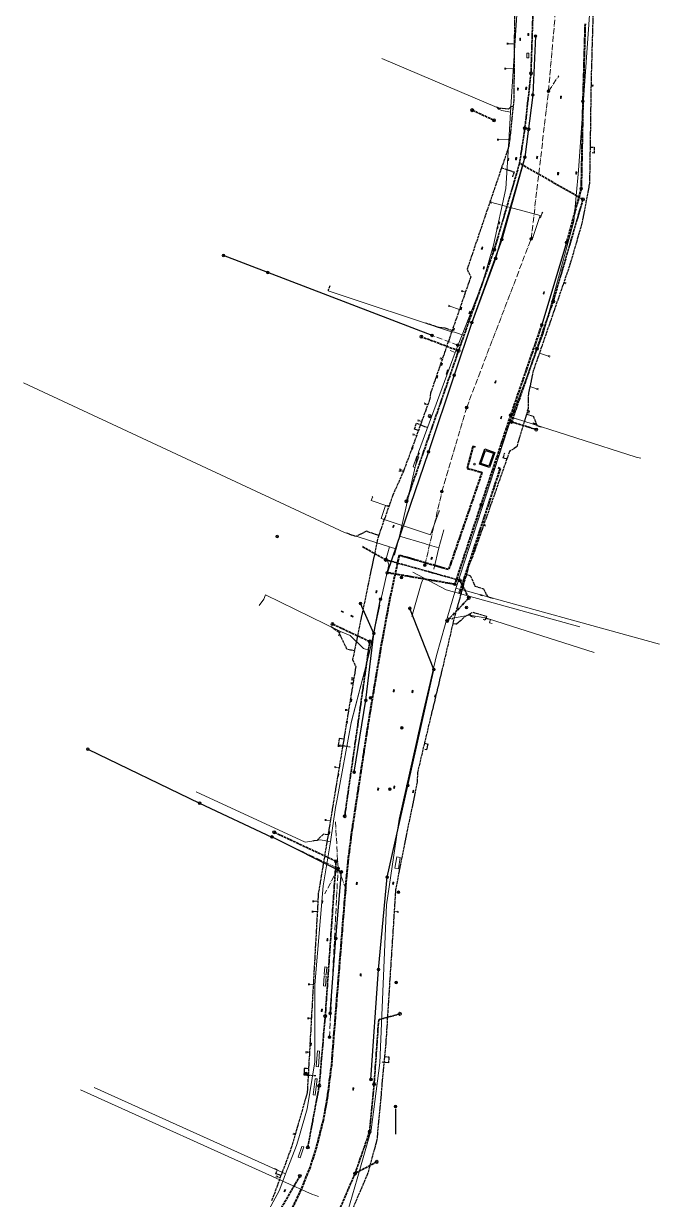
# Model space of a CAD drawing. Header units: metres. Extents: x 105014 to 106600, y 111320 to 118146.
# Drawn here: x 105701 to 105983, y 114271 to 114793 of the extents above; entities that cross this region are included whole.
import ezdxf

# ---------------------------------------------------------------- set-up
doc = ezdxf.new("R2010")
doc.units = ezdxf.units.M
doc.linetypes.add('DASHDOT', pattern=[3.556, 2.54, -0.508, 0, -0.508])
doc.linetypes.add('DASHED', pattern=[1.524, 1.27, -0.254])
for name, color, linetype, lineweight in [('35-RH-ACUE-DOMICILIARIA', 152, 'CONTINUOUS', 9), ('35-RH-ACUE-MATRIZ-PJ', 150, 'DASHED', 40), ('35-RH-ACUE-MENOR-EXIST', 151, 'CONTINUOUS', 13), ('35-RH-ACUE-MENOR-PROY', 5, 'DASHED', 25), ('35-RH-ACUE-NODOS', 5, 'CONTINUOUS', 13), ('35-RH-ACUE-PJ-POZOS', 30, 'CONTINUOUS', 30), ('35-RH-PLUV-COLECTOR', 96, 'CONTINUOUS', 30), ('35-RH-PLUV-INTERCEPTOR', 3, 'DASHED', 40), ('35-RH-PLUV-NODOS', 94, 'CONTINUOUS', 13), ('35-RH-PLUV-RETIRO', 8, 'DASHDOT', 13), ('35-RH-SUDS-ZONAS', 92, 'CONTINUOUS', 20), ('36-RH-SAN-COLECTOR-PROY', 6, 'DASHED', 35), ('36-RH-SAN-POZOS', 216, 'CONTINUOUS', 13)]:
    doc.layers.add(name, color=color, linetype=linetype, lineweight=lineweight)

# ---------------------------------------------------------------- blocks, each defined once
blk = doc.blocks.new('NODO_ACUE')
blk.add_circle((0, 0), 0.4)
blk = doc.blocks.new('POZO_SAN')
for p, q in [((-0.5, 0), (0.5, 0)), ((0, -0.5), (0, 0.5))]:
    blk.add_line(p, q)
blk.add_circle((0, 0), 0.7)
blk = doc.blocks.new('POZO_PLUV')
for p, q in [((-0.42, -0.42), (0.42, 0.42)), ((-0.42, 0.42), (0.42, -0.42))]:
    blk.add_line(p, q)
blk.add_circle((0, 0), 0.6)
blk = doc.blocks.new('SUMIDERO')
for p, q in [((-0.25, -0.2), (-0.25, 0.2)), ((0, -0.2), (0, 0.2)), ((0.25, -0.2), (0.25, 0.2))]:
    blk.add_line(p, q)
blk.add_lwpolyline([(-0.5, -0.2), (0.5, -0.2), (0.5, 0.2), (-0.5, 0.2)], close=True)

msp = doc.modelspace()

# ---------------------------------------------------------------- linework, layer by layer
at = {"layer": '35-RH-ACUE-DOMICILIARIA'}
for points in [[(105915.5371, 114784.4616), (105916.1769, 114784.4438), (105916.1642, 114783.9853), (105915.5244, 114784.0031)], [(105916.1705, 114784.2146), (105918.8658, 114784.2046)], [(105914.4788, 114773.4192), (105915.1187, 114773.4268), (105915.1242, 114772.9682), (105914.4842, 114772.9606)], [(105915.1214, 114773.1975), (105918.7802, 114773.1724)], [(105953.3112, 114765.6636), (105952.9213, 114765.7031)], [(105953.9398, 114765.4045), (105953.3005, 114765.4345), (105953.322, 114765.8927), (105953.9613, 114765.8627)], [(105911.2156, 114741.9043), (105911.8556, 114741.9119), (105911.861, 114741.4533), (105911.2211, 114741.4457)], [(105911.8583, 114741.6826), (105916.8032, 114741.6456)], [(105908.3023, 114713.8832), (105908.0378, 114713.954)], [(105908.867, 114713.5009), (105908.2457, 114713.6547), (105908.3559, 114714.0999), (105908.9772, 114713.9462)], [(105927.0312, 114698.2857), (105930.3083, 114707.9889), (105908.9206, 114713.7176)], [(105930.0313, 114707.1686), (105930.5663, 114707.0299), (105931.2401, 114709.1569)], [(105931.0931, 114709.3592), (105931.387, 114708.9547)], [(105931.1763, 114709.4197), (105931.4703, 114709.0152)], [(105926.8009, 114698.4274), (105927.0949, 114698.023)], [(105926.8842, 114698.488), (105927.1782, 114698.0835)], [(105941.2624, 114678.1078), (105940.8349, 114678.2567)], [(105941.7898, 114677.6788), (105941.1861, 114677.8915), (105941.3386, 114678.3241), (105941.9422, 114678.1114)], [(105895.4109, 114674.7343), (105896.0291, 114674.5687), (105895.9104, 114674.1256), (105895.2922, 114674.2912)], [(105895.9697, 114674.3472), (105897.1687, 114674.0068)], [(105889.7006, 114668.1579), (105890.3105, 114667.9638), (105890.1714, 114667.5268), (105889.5615, 114667.7208)], [(105890.2409, 114667.7453), (105894.5549, 114666.2805)], [(105885.998, 114644.8381), (105886.6079, 114644.644), (105886.4688, 114644.2069), (105885.8589, 114644.401)], [(105886.5383, 114644.4255), (105886.9316, 114644.2992)], [(105934.0854, 114645.5929), (105930.0519, 114646.8963)], [(105934.6128, 114645.1639), (105934.0092, 114645.3766), (105934.1616, 114645.8092), (105934.7653, 114645.5965)], [(105928.8978, 114631.0132), (105925.7691, 114632.0267)], [(105929.4252, 114630.5842), (105928.8215, 114630.7969), (105928.974, 114631.2295), (105929.5776, 114631.0168)], [(105878.9388, 114624.769), (105879.5487, 114624.5749), (105879.4096, 114624.1379), (105878.7997, 114624.3319)], [(105879.4791, 114624.3564), (105880.498, 114624.0165)], [(105924.9206, 114620.6802), (105924.5509, 114620.8095)], [(105925.076, 114621.202), (105924.7062, 114621.3314)], [(105925.448, 114620.2512), (105924.8444, 114620.4639), (105924.9968, 114620.8965), (105925.6004, 114620.6838)], [(105925.6034, 114620.773), (105924.9997, 114620.9857), (105925.1522, 114621.4183), (105925.7558, 114621.2056)], [(105876.1028, 114617.2744), (105876.7126, 114617.0803), (105876.5735, 114616.6433), (105875.9637, 114616.8374)], [(105876.6431, 114616.8618), (105877.7628, 114616.4875)], [(105873.8001, 114611.0367), (105874.4236, 114610.8924), (105874.3203, 114610.4456), (105873.6967, 114610.5898)], [(105874.372, 114610.669), (105875.5183, 114610.3863)], [(105867.7037, 114594.9995), (105868.3273, 114594.8552), (105868.2239, 114594.4084), (105867.6004, 114594.5526)], [(105867.9158, 114595.5296), (105868.5393, 114595.3854), (105868.436, 114594.9385), (105867.8124, 114595.0827)], [(105868.2756, 114594.6318), (105869.6214, 114594.2986)], [(105868.4877, 114595.1619), (105869.8458, 114594.8242)], [(105855.8841, 114582.9996), (105855.3671, 114581.4324), (105862.3391, 114579.0437)], [(105855.7371, 114583.2018), (105856.0311, 114582.7974)], [(105855.8204, 114583.2624), (105856.1144, 114582.8579)], [(105861.7074, 114579.2601), (105859.7933, 114573.4568), (105881.6514, 114566.2293), (105885.4683, 114576.7513)], [(105862.4069, 114579.2559), (105863.0165, 114579.0609), (105862.8768, 114578.624), (105862.2672, 114578.819)], [(105862.9446, 114578.8362), (105863.1628, 114578.7615)], [(105885.3213, 114576.9535), (105885.6152, 114576.5491)], [(105885.4045, 114577.0141), (105885.6985, 114576.6096)], [(105905.6072, 114570.5242), (105905.281, 114570.6478)], [(105906.1384, 114570.0999), (105905.5329, 114570.3073), (105905.6815, 114570.7412), (105906.287, 114570.5339)], [(105846.362, 114500.5368), (105846.9992, 114500.4764), (105846.9558, 114500.0197), (105846.3187, 114500.0802)], [(105846.5782, 114502.2612), (105847.2154, 114502.2007), (105847.172, 114501.7441), (105846.5349, 114501.8046)], [(105846.68, 114502.8634), (105847.3172, 114502.8029), (105847.2738, 114502.3463), (105846.6367, 114502.4068)], [(105846.9775, 114500.248), (105847.2825, 114500.2103)], [(105847.1933, 114501.968), (105847.561, 114501.938)], [(105847.2955, 114502.5746), (105847.667, 114502.5385)], [(105843.8442, 114488.7371), (105844.4813, 114488.6766), (105844.438, 114488.22), (105843.8008, 114488.2805)], [(105844.4597, 114488.4483), (105845.3327, 114488.3546)], [(105840.621, 114472.7564), (105841.2582, 114472.6959), (105841.2148, 114472.2393), (105840.5777, 114472.2998)], [(105841.2365, 114472.4676), (105842.667, 114472.3092)], [(105839.0655, 114463.3486), (105839.7027, 114463.2881), (105839.6593, 114462.8314), (105839.0222, 114462.8919)], [(105839.681, 114463.0598), (105841.1237, 114462.8999)], [(105834.8035, 114439.919), (105835.4406, 114439.8585), (105835.3973, 114439.4018), (105834.7601, 114439.4623)], [(105835.4189, 114439.6302), (105837.2406, 114439.4263)], [(105829.2617, 114403.7678), (105829.901, 114403.798), (105829.9227, 114403.3399), (105829.2834, 114403.3096)], [(105828.9971, 114399.1927), (105829.6364, 114399.2229), (105829.6581, 114398.7648), (105829.0188, 114398.7345)], [(105829.6473, 114398.9939), (105831.4604, 114399.0493)], [(105829.9119, 114403.569), (105831.725, 114403.6244)], [(105866.8814, 114398.8902), (105865.5547, 114398.9818)], [(105867.4982, 114398.6044), (105866.8608, 114398.6618), (105866.9019, 114399.1186), (105867.5394, 114399.0613)], [(105827.32, 114366.8788), (105827.9593, 114366.909), (105827.981, 114366.4509), (105827.3417, 114366.4206)], [(105827.9701, 114366.68), (105829.6561, 114366.7321)], [(105827.0941, 114351.8064), (105827.7334, 114351.8366), (105827.7551, 114351.3785), (105827.1158, 114351.3482)], [(105827.7442, 114351.6075), (105828.8078, 114351.6433)], [(105826.2369, 114336.7718), (105826.8762, 114336.8021), (105826.8979, 114336.3439), (105826.2586, 114336.3136)], [(105826.887, 114336.573), (105827.9701, 114336.6092)], [(105820.7671, 114300.6709), (105821.3849, 114300.504), (105821.2653, 114300.0612), (105820.6474, 114300.2281)], [(105821.3251, 114300.2826), (105821.6619, 114300.1891)], [(105813.2146, 114281.6407), (105813.8277, 114281.4574), (105813.6963, 114281.0179), (105813.0831, 114281.2013)], [(105813.762, 114281.2376), (105814.9836, 114280.8522)]]:
    msp.add_lwpolyline(points, dxfattribs=at)
at = {"layer": '35-RH-ACUE-MATRIZ-PJ'}
for points in [[(105901.5846, 114605.0829), (105900.5406, 114605.5198), (105897.931, 114595.7434), (105904.5363, 114593.9629), (105889.7218, 114550.8011), (105867.8162, 114557.1562), (105867.3254, 114555.2279), (105863.5013, 114537.4125), (105859.5412, 114515.7599), (105856.8078, 114499.4833), (105853.6851, 114480.5486), (105846.4932, 114433.1695), (105845.1392, 114422.3667), (105843.9976, 114410.2678), (105837.6828, 114331.013), (105835.8199, 114316.1329), (105834.0368, 114306.3045), (105831.078, 114294.5427), (105828.2477, 114285.7259), (105824.1447, 114275.4661), (105819.5871, 114265.8976)], [(105911.727, 114596.058), (105912.5941, 114595.7522), (105894.3688, 114540.1966)]]:
    msp.add_lwpolyline(points, dxfattribs=at)
at = {"layer": '35-RH-ACUE-MENOR-EXIST'}
for points in [[(105922.08, 114829.02), (105917.23, 114753.82)], [(105947.37, 114728), (105954.15, 114824.29)], [(105860.06, 114777.71), (105911.32, 114755.94), (105911.82, 114755.14), (105913.37, 114754.63)], [(105913.37, 114754.63), (105917.23, 114753.82)], [(105917.23, 114753.82), (105916.47, 114740.97)], [(105916.47, 114740.97), (105915.05, 114720.04), (105909.59, 114694.78), (105904.95, 114678.39), (105895.68, 114655.05)], [(105917.64, 114618.48), (105931.64, 114655.52), (105945.32, 114705.54), (105947.37, 114728)], [(105836.19, 114674.59), (105890.63, 114656.57), (105892.31, 114656.22), (105893.63, 114655.71)], [(105836.19, 114674.59), (105890.63, 114656.57), (105892.31, 114656.22), (105893.63, 114655.71)], [(105895.68, 114655.05), (105892.69, 114647.21)], [(105895.68, 114655.05), (105892.69, 114647.21)], [(105893.63, 114655.71), (105895.68, 114655.05)], [(105893.63, 114655.71), (105895.68, 114655.05)], [(105892.69, 114647.21), (105876.38, 114602.88), (105867.87, 114565.63)], [(105892.69, 114647.21), (105876.38, 114602.88), (105867.87, 114565.63)], [(105892.69, 114647.21), (105891.19, 114647.7), (105890.39, 114648.13)], [(105892.69, 114647.21), (105891.19, 114647.7), (105890.39, 114648.13)], [(105701.05, 114633.7), (105843.5791, 114567.272), (105863.49, 114560.88)], [(105701.05, 114633.7), (105843.5791, 114567.272), (105863.49, 114560.88)], [(105892.91, 114542.48), (105917.64, 114618.48)], [(105892.91, 114542.48), (105917.64, 114618.48)], [(105917.64, 114618.48), (105918.5578, 114618.0936)], [(105918.5578, 114618.0936), (105919.7778, 114617.7036)], [(105918.5578, 114618.0936), (105919.7778, 114617.7036)], [(105919.37, 114617.84), (105973.02, 114600.68)], [(105975.05, 114600.3), (105973.02, 114600.68)], [(105975.05, 114600.3), (105973.02, 114600.68)], [(105867.87, 114565.63), (105866.43, 114559.99)], [(105867.87, 114565.63), (105866.43, 114559.99)], [(105885.42, 114560.42), (105880.1934, 114561.9716), (105879.0292, 114562.3172), (105867.87, 114565.63)], [(105885.42, 114560.42), (105880.1934, 114561.9716), (105879.0292, 114562.3172), (105867.87, 114565.63)], [(105887.56, 114568.44), (105885.42, 114560.42)], [(105887.56, 114568.44), (105885.42, 114560.42)], [(105862.69, 114558.19), (105863.49, 114560.88)], [(105862.69, 114558.19), (105863.49, 114560.88)], [(105863.49, 114560.88), (105864.81, 114560.46)], [(105863.49, 114560.88), (105864.81, 114560.46)], [(105864.81, 114560.46), (105866.43, 114559.99)], [(105864.81, 114560.46), (105866.43, 114559.99)], [(105885.42, 114560.42), (105883.2, 114551)], [(105885.42, 114560.42), (105883.2, 114551)], [(105859.6132, 114537.269), (105863.16, 114552.86), (105862.09, 114556.12), (105862.69, 114558.19)], [(105865.83, 114557.79), (105865.65, 114557.14)], [(105865.83, 114557.79), (105865.65, 114557.14)], [(105866.18, 114559.07), (105865.83, 114557.79)], [(105866.18, 114559.07), (105865.83, 114557.79)], [(105866.43, 114559.99), (105866.18, 114559.07)], [(105866.43, 114559.99), (105866.18, 114559.07)], [(105873.4071, 114529.912), (105877.5973, 114544.4706), (105878.0736, 114546.1253)], [(105873.8419, 114549.6997), (105888.6702, 114541.7657), (105947.9088, 114525.4543)], [(105805.59, 114534.88), (105807.66, 114537.68), (105808.51, 114539.66)], [(105805.59, 114534.88), (105807.66, 114537.68), (105808.51, 114539.66)], [(105805.59, 114534.88), (105807.66, 114537.68), (105808.51, 114539.66)], [(105805.59, 114534.88), (105807.66, 114537.68), (105808.51, 114539.66)], [(105808.51, 114539.66), (105841.76, 114523.32)], [(105808.51, 114539.66), (105841.76, 114523.32)], [(105808.51, 114539.66), (105841.76, 114523.32)], [(105808.51, 114539.66), (105841.76, 114523.32)], [(105888.2435, 114526.2667), (105892.4338, 114540.8253), (105892.91, 114542.48)], [(105894.84, 114542.12), (105892.91, 114542.48)], [(105894.84, 114542.12), (105892.91, 114542.48)], [(105981.63, 114518.15), (105894.84, 114542.12)], [(105981.63, 114518.15), (105894.84, 114542.12)], [(105854.7, 114514.93), (105859.13, 114534.98)], [(105854.7, 114514.93), (105859.13, 114534.98)], [(105854.7, 114514.93), (105859.13, 114534.98)], [(105854.7, 114514.93), (105859.13, 114534.98)], [(105954.3614, 114513.9414), (105907.4605, 114528.9584), (105906.6728, 114529.1765), (105898.9638, 114530.5825), (105891.4551, 114529.2977), (105891.4103, 114528.8492), (105889.1308, 114529.39)], [(105954.3614, 114513.9414), (105907.4605, 114528.9584), (105906.6728, 114529.1765), (105898.9638, 114530.5825), (105891.4551, 114529.2977), (105891.4103, 114528.8492), (105889.1308, 114529.39)], [(105884.31, 114512.6), (105888.2435, 114526.2667)], [(105884.31, 114512.6), (105888.2435, 114526.2667)], [(105884.31, 114512.6), (105888.2435, 114526.2667)], [(105884.31, 114512.6), (105888.2435, 114526.2667)], [(105908.284, 114528.7573), (105907.8219, 114527.2217), (105909.0969, 114526.8586)], [(105841.76, 114523.32), (105841.44, 114522.72), (105840.83, 114521.51), (105841.53, 114521.21)], [(105841.76, 114523.32), (105841.44, 114522.72), (105840.83, 114521.51), (105841.53, 114521.21)], [(105841.76, 114523.32), (105841.44, 114522.72), (105840.83, 114521.51), (105841.53, 114521.21)], [(105841.76, 114523.32), (105841.44, 114522.72), (105840.83, 114521.51), (105841.53, 114521.21)], [(105841.76, 114523.32), (105846.01, 114521.5), (105851.92, 114515.82), (105854.7, 114514.93)], [(105842.54, 114523.03), (105846.01, 114521.5), (105851.92, 114515.82), (105854.7, 114514.93)], [(105842.54, 114523.03), (105846.01, 114521.5), (105851.92, 114515.82), (105854.7, 114514.93)], [(105842.54, 114523.03), (105846.01, 114521.5), (105851.92, 114515.82), (105854.7, 114514.93)], [(105854.13, 114512.34), (105854.7, 114514.93)], [(105854.13, 114512.34), (105854.7, 114514.93)], [(105854.13, 114512.34), (105854.7, 114514.93)], [(105854.13, 114512.34), (105854.7, 114514.93)], [(105981.63, 114518.15), (105983.31, 114517.73)], [(105981.63, 114518.15), (105983.31, 114517.73)], [(105840.14, 114448.07), (105846.46, 114482.8), (105854.13, 114512.34)], [(105840.14, 114448.07), (105846.46, 114482.8), (105854.13, 114512.34)], [(105846.5079, 114482.9845), (105854.13, 114512.34)], [(105846.5079, 114482.9845), (105854.13, 114512.34)], [(105878.51, 114488.07), (105884.31, 114512.6)], [(105878.51, 114488.07), (105884.31, 114512.6)], [(105878.51, 114488.07), (105884.31, 114512.6)], [(105878.51, 114488.07), (105884.31, 114512.6)], [(105867.82, 114440), (105878.51, 114488.07)], [(105867.82, 114440), (105878.51, 114488.07)], [(105876.0518, 114477.0162), (105878.51, 114488.07)], [(105876.0518, 114477.0162), (105878.51, 114488.07)], [(105837.23, 114429.93), (105835.19, 114430.35), (105832.79, 114430.84), (105826.0298, 114429.751), (105777.69, 114452.14)], [(105839.59, 114445.19), (105840.14, 114448.07)], [(105839.59, 114445.19), (105840.14, 114448.07)], [(105837.23, 114429.93), (105839.59, 114445.19)], [(105837.23, 114429.93), (105839.59, 114445.19)], [(105841.13, 114256.94), (105841.32, 114257.44), (105841.44, 114257.9), (105841.7, 114258.8), (105844.3139, 114264.6574), (105844.98, 114266.15), (105849.16, 114280.35), (105855.37, 114302.16), (105859.19, 114331.86), (105862.09, 114402.02), (105867.82, 114440)], [(105841.13, 114256.94), (105841.32, 114257.44), (105841.44, 114257.9), (105841.7, 114258.8), (105844.3139, 114264.6574), (105844.98, 114266.15), (105849.16, 114280.35), (105855.37, 114302.16), (105859.19, 114331.86), (105862.09, 114402.02), (105867.82, 114440)], [(105837.23, 114429.93), (105835.19, 114430.35), (105832.79, 114430.84)], [(105837.23, 114429.93), (105834, 114410.39)], [(105837.23, 114429.93), (105834, 114410.39)], [(105834, 114410.39), (105830.36, 114366.48), (105830.36, 114332.3), (105826.96, 114311.44), (105823.24, 114298.56), (105822.24, 114295.12), (105817.36, 114282.57)], [(105834, 114410.39), (105830.36, 114366.48), (105830.36, 114332.3), (105826.96, 114311.44), (105823.24, 114298.56), (105822.24, 114295.12), (105817.36, 114282.57)], [(105817.36, 114282.57), (105732.46, 114320.91)], [(105817.36, 114282.57), (105732.46, 114320.91)], [(105726.32, 114319.85), (105816.1186, 114279.3534), (105829.32, 114273.45), (105830.29, 114273.05), (105831.9367, 114272.5249)], [(105817.36, 114282.57), (105816.1186, 114279.3534), (105814.45, 114275.03), (105808.12, 114263.37), (105803.46, 114256.4), (105801.77, 114253.86), (105767.62, 114202.69), (105737.35, 114155.85), (105715.33, 114108.36)]]:
    msp.add_lwpolyline(points, dxfattribs=at)
at = {"layer": '35-RH-ACUE-MENOR-PROY'}
for points in [[(105919.1032, 114816.3456), (105918.6763, 114759.2684), (105918.3564, 114756.308), (105918.2622, 114755.4133), (105916.8481, 114742.2491), (105916.6484, 114740.3895), (105916.4785, 114738.8081), (105913.2255, 114729.2295), (105905.9011, 114707.6623), (105897.9173, 114684.1534), (105899.5464, 114680.8043), (105891.2793, 114656.8825), (105891.0462, 114656.2059), (105887.9453, 114647.2324), (105881.7102, 114629.1887), (105881.307, 114626.2492), (105869.7933, 114594.6801), (105864.9284, 114583.8179), (105861.1542, 114573.0061), (105858.6831, 114565.9326), (105858.2178, 114564.4958), (105858.0017, 114563.4544), (105855.3717, 114550.7855), (105854.0168, 114544.2587), (105850.7854, 114528.6923), (105848.5469, 114517.9044), (105848.2324, 114516.3941), (105847.8907, 114514.7477), (105847.0692, 114510.7905), (105848.5256, 114507.7658), (105843.204, 114475.5126), (105836.1909, 114433.0079), (105836.0522, 114432.156), (105833.2045, 114414.8753), (105832.7235, 114411.9796), (105831.8976, 114406.9873), (105827.5546, 114329.1973), (105826.9627, 114318.5946), (105820.0398, 114294.5567), (105815.3156, 114281.7554), (105811.148, 114270.4623)], [(105954.2284, 114812.4868), (105952.9687, 114768.8574), (105952.3484, 114727.5527), (105952.2545, 114725.9017), (105952.2646, 114722.3196), (105948.9104, 114704.6195), (105943.3941, 114685.6658), (105927.2872, 114639.0259), (105925.1197, 114628.9907), (105925.0151, 114622.3662), (105920.7314, 114607.9796), (105919.9198, 114605.2707), (105916.7264, 114603.2208), (105915.5661, 114599.9205), (105900.294, 114556.3506), (105898.6053, 114552.429), (105897.5912, 114548.6288), (105897.3032, 114547.6011), (105891.8784, 114528.233), (105891.2165, 114525.1552), (105891.2165, 114525.1552), (105891.2165, 114525.1552), (105886.7572, 114506.1015), (105881.7031, 114485.1385), (105878.9802, 114473.7674), (105875.9223, 114460.7865), (105875.7638, 114456.4565), (105868.9094, 114422.9968), (105866.1593, 114408.4662), (105861.9223, 114342.0222), (105857.9005, 114297.7431), (105853.7495, 114282.5511), (105844.7801, 114261.6239)], [(105918.3564, 114756.308), (105917.3596, 114756.4095), (105916.8232, 114755.8394), (105916.2868, 114755.2693), (105912.265, 114755.5412), (105911.086, 114756.0394)], [(105952.5135, 114738.3027), (105954.3371, 114738.2678), (105954.2653, 114735.7275), (105953.3806, 114735.7636)], [(105913.2255, 114729.2295), (105915.074, 114728.5934), (105918.7894, 114727.3147), (105918.0314, 114725.116)], [(105836.95, 114676.77), (105836.28, 114674.91), (105836.19, 114674.59)], [(105836.95, 114676.77), (105836.28, 114674.91), (105836.19, 114674.59)], [(105891.2793, 114656.8825), (105889.829, 114657.3864), (105888.3424, 114657.907), (105885.1681, 114658.3132), (105879.6739, 114660.1966)], [(105924.2701, 114619.8703), (105927.1792, 114618.9921), (105928.9518, 114614.7636), (105930.7628, 114614.1887)], [(105876.2889, 114612.4904), (105875.4521, 114612.7983), (105874.6152, 114613.1062), (105875.4642, 114615.7441), (105880.2003, 114613.9648)], [(105915.5661, 114599.9205), (105914.7359, 114600.19), (105913.9057, 114600.4594), (105914.445, 114602.0716), (105914.6086, 114602.5706)], [(105858.6831, 114565.9326), (105856.5317, 114566.6736), (105853.2928, 114567.7891), (105848.5179, 114565.4664), (105844.5175, 114566.9707), (105844.5175, 114566.9707)], [(105897.5912, 114548.6288), (105899.3433, 114548.1575), (105901.4225, 114543.4719), (105905.2032, 114542.2859), (105906.9128, 114538.7952), (105909.3185, 114538.1286)], [(105891.6009, 114526.9425), (105893.2696, 114526.7025), (105897.1835, 114530.1424), (105899.0838, 114531.1481), (105900.4582, 114531.8754), (105903.4641, 114531.0062), (105906.4699, 114530.1369), (105906.2396, 114529.3031), (105907.3367, 114529.0044)], [(105899.0838, 114531.1481), (105899.59, 114530.1915), (105901.3223, 114529.6797)], [(105906.2396, 114529.3031), (105905.9714, 114528.3607), (105905.2716, 114528.5737)], [(105847.8907, 114514.7477), (105846.2339, 114515.1038), (105844.5771, 114515.46), (105841.1016, 114522.8742), (105837.6034, 114525.3627)], [(105843.204, 114475.5126), (105842.1958, 114475.6879), (105841.1877, 114475.8632), (105840.7058, 114473.0774), (105846.0568, 114472.1727)], [(105878.9859, 114473.7664), (105880.5367, 114473.4011), (105879.9485, 114470.7949), (105879.1204, 114470.9691)], [(105836.1909, 114433.0079), (105834.1852, 114433.3128), (105831.3378, 114430.6062), (105829.4624, 114430.304)], [(105861.2481, 114334.6264), (105863.2393, 114334.4386), (105863.0115, 114331.8396), (105859.8948, 114332.1526)], [(105827.5546, 114329.1973), (105826.5866, 114329.2574), (105825.618, 114329.3194), (105825.4663, 114326.4867), (105830.861, 114326.1564)], [(105815.3156, 114281.7554), (105814.1422, 114282.2026), (105813.0105, 114282.6171), (105813.6109, 114284.2622), (105812.4537, 114284.7913)]]:
    msp.add_lwpolyline(points, dxfattribs=at)
at = {"layer": '35-RH-ACUE-PJ-POZOS'}
for points in [[(105903.4308, 114597.6439), (105905.8359, 114604.3772), (105910.262, 114602.796), (105907.8569, 114596.0628), (105903.4308, 114597.6439)], [(105904.0698, 114597.9465), (105906.1386, 114603.7381), (105909.6229, 114602.4934), (105907.5542, 114596.7019), (105904.0698, 114597.9465)]]:
    msp.add_lwpolyline(points, close=True, dxfattribs=at)
at = {"layer": '35-RH-PLUV-COLECTOR'}
for points in [[(105928.3546, 114787.6686), (105927.0454, 114761.5112)], [(105928.3546, 114787.6686), (105927.0454, 114761.5112)], [(105927.0454, 114761.5112), (105923.5783, 114733.8904)], [(105927.0454, 114761.5112), (105923.5783, 114733.8904)], [(105923.5783, 114733.8904), (105910.6003, 114688.9404)], [(105923.5783, 114733.8904), (105913.326, 114697.2996)], [(105913.326, 114697.2996), (105900, 114660.527)], [(105942.056, 114696.0486), (105931.0398, 114659.4867)], [(105942.056, 114696.0486), (105931.0398, 114659.4867)], [(105809.5297, 114682.7219), (105789.823, 114690.281)], [(105910.6003, 114688.9404), (105900, 114660.527)], [(105882.3534, 114654.7881), (105882.3534, 114654.7881), (105809.5123, 114682.6762)], [(105899.9933, 114660.5084), (105892.2176, 114637.0581)], [(105899.9933, 114660.5084), (105892.2176, 114637.0581)], [(105892.2176, 114637.0581), (105880.7706, 114603.0429)], [(105892.2176, 114637.0581), (105880.7706, 114603.0429)], [(105880.7706, 114603.0429), (105862.4946, 114549.3813)], [(105880.7706, 114603.0429), (105862.4946, 114549.3813)], [(105856.5287, 114522.5009), (105850.5576, 114535.7332)], [(105856.5287, 114522.5009), (105859.4629, 114537.6372)], [(105883.1681, 114506.4099), (105872.4756, 114533.5995)], [(105883.1681, 114506.4099), (105872.4756, 114533.5995)], [(105852.9574, 114492.7667), (105856.5287, 114522.5009)], [(105852.9574, 114492.7667), (105856.5287, 114522.5009)], [(105871.5639, 114454.9284), (105883.1681, 114506.4099)], [(105871.5639, 114454.9284), (105883.1681, 114506.4099)], [(105847.8406, 114460.8244), (105852.9574, 114492.7667)], [(105847.8406, 114460.8244), (105852.9574, 114492.7667)], [(105729.541, 114471.11), (105779.221, 114447.149)], [(105862.4308, 114414.2463), (105871.5639, 114454.9284)], [(105862.4308, 114414.2463), (105871.5639, 114454.9284)], [(105779.221, 114447.149), (105811.2825, 114432.0072)], [(105842.1981, 114416.5642), (105811.3263, 114432.0999)], [(105842.1981, 114416.5642), (105811.3263, 114432.0999)], [(105839.6982, 114387.0608), (105842.1981, 114416.5642)], [(105839.6982, 114387.0608), (105842.1981, 114416.5642)], [(105858.5492, 114373.296), (105862.424, 114414.2469)], [(105858.5492, 114373.296), (105862.424, 114414.2469)], [(105837.1396, 114353.8005), (105839.6982, 114387.0608)], [(105837.1396, 114353.8005), (105839.6982, 114387.0608)], [(105855.27, 114324.45), (105858.5492, 114373.296)], [(105855.27, 114324.45), (105858.5492, 114373.296)], [(105866.1788, 114311.4734), (105866.1397, 114300.1407)]]:
    msp.add_lwpolyline(points, dxfattribs=at)
at = {"layer": '35-RH-PLUV-INTERCEPTOR'}
for points in [[(105950.277, 114793.111), (105949.2925, 114758.7001)], [(105950.277, 114793.111), (105949.2925, 114758.7001)], [(105949.2925, 114758.7001), (105948.5411, 114719.9131)], [(105949.2925, 114758.7001), (105948.5411, 114719.9131)], [(105948.5411, 114719.9131), (105942.056, 114696.0486)], [(105948.5411, 114719.9131), (105942.056, 114696.0486)], [(105931.0398, 114659.4867), (105917.2412, 114619.3573)], [(105931.0398, 114659.4867), (105917.2412, 114619.3573)], [(105917.231, 114619.3258), (105904.1043, 114579.5991)], [(105917.231, 114619.3258), (105904.1043, 114579.5991)], [(105904.1043, 114579.5991), (105892.4377, 114544.2669)], [(105904.1043, 114579.5991), (105892.4377, 114544.2669)], [(105892.4377, 114544.2669), (105862.4946, 114549.3813)], [(105892.4377, 114544.2669), (105862.4946, 114549.3813)]]:
    msp.add_lwpolyline(points, dxfattribs=at)
at = {"layer": '35-RH-PLUV-RETIRO'}
for points in [[(105879.209, 114552.734), (105886.738, 114585.429), (105897.7352, 114622.7895), (105926.3569, 114697.6139), (105934.0422, 114763.2123), (105944.3431, 114880.1789), (105944.3431, 114880.1789)], [(105934.0422, 114763.2123), (105938.636, 114769.9554)], [(105893.756, 114650.4143), (105882.3534, 114654.7881)], [(105839.4827, 114438.8467), (105840.6676, 114418.1295)], [(105811.2825, 114432.0072), (105840.6676, 114418.1295)], [(105840.6676, 114418.1295), (105834.793, 114406.9282)], [(105836.8376, 114343.2195), (105840.6676, 114418.1295)], [(105840.6676, 114418.1295), (105844.4869, 114408.1138)]]:
    msp.add_lwpolyline(points, dxfattribs=at)
at = {"layer": '35-RH-SUDS-ZONAS'}
for points in [[(105925.3477, 114780.0702), (105925.2791, 114777.9794), (105924.452, 114778.0628), (105924.4482, 114780.0685), (105925.3477, 114780.0397), (105925.3477, 114780.0702)], [(105876.4408, 114600.8473), (105875.5914, 114601.1449), (105873.9381, 114596.4261), (105874.7875, 114596.1285), (105876.4408, 114600.8473)], [(105876.4408, 114600.8473), (105875.5914, 114601.1449), (105873.9381, 114596.4261), (105874.7875, 114596.1285), (105876.4408, 114600.8473)], [(105876.4408, 114600.8473), (105875.5914, 114601.1449), (105873.9381, 114596.4261), (105874.7875, 114596.1285), (105876.4408, 114600.8473)], [(105876.4408, 114600.8473), (105875.5914, 114601.1449), (105873.9381, 114596.4261), (105874.7875, 114596.1285), (105876.4408, 114600.8473)], [(105866.6772, 114423.2124), (105868.256, 114422.9554), (105867.4503, 114418.0175), (105865.8685, 114418.2579), (105866.6772, 114423.2124)], [(105866.6772, 114423.2124), (105868.256, 114422.9554), (105867.4503, 114418.0175), (105865.8685, 114418.2579), (105866.6772, 114423.2124)], [(105835.647, 114374.309), (105835.4317, 114371.0592), (105834.5346, 114371.1304), (105834.7503, 114374.3859), (105835.647, 114374.309)], [(105835.4086, 114370.325), (105834.5114, 114370.3963), (105834.165, 114365.9588), (105835.0617, 114365.8819), (105835.4086, 114370.325)], [(105831.5718, 114337.1715), (105830.9898, 114330.2081), (105831.9242, 114330.1058), (105832.4671, 114337.0805), (105831.5718, 114337.1715)], [(105831.5718, 114337.1715), (105830.9898, 114330.2081), (105831.9242, 114330.1058), (105832.4671, 114337.0805), (105831.5718, 114337.1715)], [(105831.5718, 114337.1715), (105830.9898, 114330.2081), (105831.9242, 114330.1058), (105832.4671, 114337.0805), (105831.5718, 114337.1715)], [(105831.5718, 114337.1715), (105830.9898, 114330.2081), (105831.9242, 114330.1058), (105832.4671, 114337.0805), (105831.5718, 114337.1715)], [(105830.5205, 114317.4873), (105831.3643, 114324.7067), (105830.4692, 114324.8005), (105829.6312, 114317.6254), (105830.5205, 114317.4873)], [(105830.5205, 114317.4873), (105831.3643, 114324.7067), (105830.4692, 114324.8005), (105829.6312, 114317.6254), (105830.5205, 114317.4873)], [(105830.5205, 114317.4873), (105831.3643, 114324.7067), (105830.4692, 114324.8005), (105829.6312, 114317.6254), (105830.5205, 114317.4873)], [(105830.5205, 114317.4873), (105831.3643, 114324.7067), (105830.4692, 114324.8005), (105829.6312, 114317.6254), (105830.5205, 114317.4873)], [(105823.8384, 114289.6457), (105825.4192, 114294.4887), (105824.5563, 114294.7445), (105823.002, 114289.9783), (105823.8384, 114289.6457)], [(105823.8384, 114289.6457), (105825.4192, 114294.4887), (105824.5563, 114294.7445), (105823.002, 114289.9783), (105823.8384, 114289.6457)], [(105823.8384, 114289.6457), (105825.4192, 114294.4887), (105824.5563, 114294.7445), (105823.002, 114289.9783), (105823.8384, 114289.6457)], [(105823.8384, 114289.6457), (105825.4192, 114294.4887), (105824.5563, 114294.7445), (105823.002, 114289.9783), (105823.8384, 114289.6457)]]:
    msp.add_lwpolyline(points, close=True, dxfattribs=at)
at = {"layer": '36-RH-SAN-COLECTOR-PROY'}
for points in [[(105927.4074, 114805.6809), (105926.2872, 114771.1332)], [(105926.2872, 114771.1332), (105923.5656, 114746.7546)], [(105900.1988, 114754.7726), (105909.8748, 114750.2713)], [(105923.5604, 114746.7466), (105921.239, 114731.1996)], [(105921.239, 114731.1996), (105909.9728, 114692.8224)], [(105949.3507, 114715.125), (105921.239, 114731.1996)], [(105949.3507, 114715.125), (105936.1581, 114669.8462)], [(105909.9728, 114692.8224), (105894.1315, 114647.9218)], [(105936.1581, 114669.8462), (105928.9109, 114648.8732)], [(105894.1681, 114647.9396), (105877.5832, 114654.1758)], [(105871.0017, 114581.1069), (105894.1398, 114647.9483)], [(105928.9109, 114648.8732), (105917.6875, 114616.3969)], [(105917.6877, 114616.3968), (105928.601, 114612.9582)], [(105861.8882, 114555.15), (105851.4936, 114560.9865)], [(105894.7185, 114546.0147), (105861.8882, 114555.15)], [(105898.6744, 114538.1909), (105894.7185, 114546.0147)], [(105898.6744, 114538.1909), (105889.0703, 114528.012)], [(105854.6985, 114518.8454), (105838.1742, 114526.6244)], [(105843.6, 114441.3434), (105854.6985, 114518.8454)], [(105839.7584, 114421.3018), (105812.3153, 114434.195)], [(105834.96, 114352.53), (105839.7584, 114421.3018)], [(105832.3, 114321.67), (105834.96, 114352.53)], [(105868.1398, 114353.5623), (105858.6774, 114350.9935)], [(105858.6774, 114350.9935), (105856.6563, 114322.4194)], [(105827.22, 114294.31), (105832.3, 114321.67)], [(105856.6563, 114322.4194), (105854.65, 114301.26)], [(105854.654, 114301.255), (105848.1965, 114282.7112)], [(105857.8087, 114287.8888), (105848.1965, 114282.7112)], [(105823.6897, 114281.6028), (105802.4548, 114244.8903)], [(105848.1965, 114282.7112), (105835.0842, 114252.2886)]]:
    msp.add_lwpolyline(points, dxfattribs=at)

# ---------------------------------------------------------------- block references
at = {"layer": '35-RH-ACUE-NODOS', "rotation": 71.4}
msp.add_blockref('NODO_ACUE', (105901.1782, 114597.6424), dxfattribs=at)
at = {"layer": '35-RH-PLUV-NODOS'}
for name, p, rotation in [('SUMIDERO', (105921.487, 114786.228), 269.3), ('SUMIDERO', (105925.0912, 114788.3368), 269.3), ('SUMIDERO', (105925.0912, 114788.3368), 269.3), ('SUMIDERO', (105925.0912, 114788.3368), 269.3), ('POZO_PLUV', (105928.3478, 114787.6683), 268), ('POZO_PLUV', (105928.3478, 114787.6683), 268), ('POZO_PLUV', (105928.3478, 114787.6683), 178.1), ('POZO_PLUV', (105928.3478, 114787.6683), 178.1), ('SUMIDERO', (105920.481, 114764.0998), 265.9), ('SUMIDERO', (105924.111, 114764.4805), 265.3), ('SUMIDERO', (105924.111, 114764.4805), 265.3), ('SUMIDERO', (105924.1368, 114764.4655), 266.2), ('POZO_PLUV', (105927.0454, 114761.5112), 268), ('POZO_PLUV', (105927.0454, 114761.5112), 268), ('POZO_PLUV', (105934.0422, 114763.2123), 353.8), ('SUMIDERO', (105939.5561, 114760.4791), 264.7), ('SUMIDERO', (105939.5561, 114760.4791), 264.7), ('SUMIDERO', (105939.5944, 114760.502), 262.7), ('POZO_PLUV', (105949.2925, 114758.7001), 268), ('POZO_PLUV', (105949.2925, 114758.7001), 268), ('SUMIDERO', (105916.1977, 114732.9112), 255.4), ('SUMIDERO', (105919.6696, 114733.1494), 268.9), ('SUMIDERO', (105919.7274, 114733.2224), 268.9), ('POZO_PLUV', (105923.5783, 114733.8904), 268), ('POZO_PLUV', (105923.5783, 114733.8904), 268), ('SUMIDERO', (105928.9702, 114733.7409), 78.9), ('SUMIDERO', (105928.9702, 114733.7409), 78.9), ('SUMIDERO', (105928.9773, 114733.7396), 78.5), ('SUMIDERO', (105938.2778, 114726.6017), 88.2), ('SUMIDERO', (105938.2778, 114726.6017), 88.2), ('SUMIDERO', (105938.3927, 114726.5977), 86.2), ('SUMIDERO', (105946.3458, 114726.7891), 88.2), ('SUMIDERO', (105946.3648, 114726.8229), 86.9), ('POZO_PLUV', (105948.5411, 114719.9131), 268), ('POZO_PLUV', (105948.5411, 114719.9131), 268), ('SUMIDERO', (105911.3971, 114702.5487), 252.1), ('SUMIDERO', (105912.1293, 114704.6631), 252.1), ('SUMIDERO', (105912.1293, 114704.6631), 252.1), ('POZO_PLUV', (105913.326, 114697.2996), 268), ('POZO_PLUV', (105926.3569, 114697.6139), 353.8), ('POZO_PLUV', (105942.056, 114696.0486), 268), ('POZO_PLUV', (105942.056, 114696.0486), 268), ('POZO_PLUV', (105789.823, 114690.281), 250), ('SUMIDERO', (105904.5812, 114693.4944), 251), ('SUMIDERO', (105904.6025, 114693.4998), 249.9), ('POZO_PLUV', (105910.6003, 114688.9404), 268), ('POZO_PLUV', (105809.5123, 114682.6762), 250), ('SUMIDERO', (105905.3563, 114684.7717), 250.8), ('SUMIDERO', (105905.3563, 114684.7717), 250.8), ('SUMIDERO', (105931.9939, 114673.6369), 250.8), ('SUMIDERO', (105931.9939, 114673.6369), 250.8), ('SUMIDERO', (105931.9939, 114673.6369), 250.8), ('SUMIDERO', (105895.2185, 114666.693), 251.1), ('SUMIDERO', (105895.2185, 114666.693), 251.1), ('SUMIDERO', (105899.0948, 114664.9213), 71.1), ('SUMIDERO', (105899.0948, 114664.9213), 71.1), ('SUMIDERO', (105899.0948, 114664.9213), 71.1), ('POZO_PLUV', (105899.9933, 114660.5084), 260), ('POZO_PLUV', (105899.9933, 114660.5084), 260), ('POZO_PLUV', (105931.0398, 114659.4867), 260), ('POZO_PLUV', (105931.0398, 114659.4867), 260), ('POZO_PLUV', (105882.3534, 114654.7881), 70.6), ('POZO_PLUV', (105882.3534, 114654.7881), 70.6), ('POZO_PLUV', (105882.3534, 114654.7881), 260), ('POZO_PLUV', (105882.3534, 114654.7881), 260), ('SUMIDERO', (105892.0133, 114657.4765), 251.1), ('POZO_PLUV', (105893.756, 114650.4143), 353.8), ('SUMIDERO', (105886.6352, 114641.9052), 250.3), ('SUMIDERO', (105889.2852, 114638.8818), 250.3), ('SUMIDERO', (105889.2852, 114638.8818), 250.3), ('SUMIDERO', (105884.5842, 114636.3518), 250.3), ('SUMIDERO', (105884.5842, 114636.3518), 250.3), ('SUMIDERO', (105888.9389, 114637.9032), 250.3), ('POZO_PLUV', (105892.2176, 114637.0581), 260), ('POZO_PLUV', (105892.2176, 114637.0581), 260), ('SUMIDERO', (105910.5044, 114634.1307), 70.3), ('SUMIDERO', (105910.5044, 114634.1307), 70.3), ('SUMIDERO', (105910.5044, 114634.1307), 70.3), ('POZO_PLUV', (105897.7352, 114622.7895), 353.8), ('SUMIDERO', (105913.0318, 114618.2928), 251.7), ('SUMIDERO', (105913.0318, 114618.2928), 251.7), ('SUMIDERO', (105913.0318, 114618.2928), 251.7), ('POZO_PLUV', (105917.2318, 114619.3509), 260), ('POZO_PLUV', (105917.2318, 114619.3509), 260), ('SUMIDERO', (105927.7145, 114615.4346), 153), ('SUMIDERO', (105927.7145, 114615.4346), 153), ('SUMIDERO', (105927.7229, 114615.566), 160.7), ('SUMIDERO', (105873.6361, 114604.8163), 251.2), ('SUMIDERO', (105876.3976, 114602.1205), 251.2), ('SUMIDERO', (105876.3976, 114602.1205), 251.2), ('SUMIDERO', (105876.3976, 114602.1205), 251.2), ('POZO_PLUV', (105880.7706, 114603.0429), 260), ('POZO_PLUV', (105880.7706, 114603.0429), 260), ('POZO_PLUV', (105904.1043, 114579.5991), 260), ('POZO_PLUV', (105904.1043, 114579.5991), 260), ('POZO_PLUV', (105813.65, 114565.4699), 240), ('SUMIDERO', (105865.2395, 114569.9861), 251.2), ('SUMIDERO', (105865.2395, 114569.9861), 251.2), ('SUMIDERO', (105865.2395, 114569.9861), 251.2), ('SUMIDERO', (105882.2, 114555.8163), 250.9), ('SUMIDERO', (105882.2, 114555.8163), 250.9), ('SUMIDERO', (105882.2, 114555.8163), 250.9), ('POZO_PLUV', (105862.4946, 114549.3813), 260), ('POZO_PLUV', (105862.4946, 114549.3813), 260), ('SUMIDERO', (105890.6057, 114553.2044), 253.6), ('SUMIDERO', (105890.6057, 114553.2044), 253.6), ('SUMIDERO', (105890.6057, 114553.2044), 253.6), ('POZO_PLUV', (105892.4377, 114544.2669), 260), ('POZO_PLUV', (105892.4377, 114544.2669), 260), ('SUMIDERO', (105857.663, 114540.9893), 259.3), ('SUMIDERO', (105857.663, 114540.9893), 259.3), ('SUMIDERO', (105857.663, 114540.9893), 259.3), ('SUMIDERO', (105904.2247, 114539.4605), 161.5), ('SUMIDERO', (105904.2247, 114539.4605), 161.5), ('SUMIDERO', (105904.2247, 114539.4605), 161.5), ('POZO_PLUV', (105850.5654, 114535.7419), 260), ('POZO_PLUV', (105859.4629, 114537.6372), 260), ('POZO_PLUV', (105872.4756, 114533.5995), 260), ('POZO_PLUV', (105897.6301, 114533.951), 250), ('SUMIDERO', (105842.5964, 114532.1009), 154.4), ('SUMIDERO', (105842.5964, 114532.1009), 154.4), ('SUMIDERO', (105846.7891, 114530.1042), 154.4), ('POZO_PLUV', (105856.5287, 114522.5009), 260), ('POZO_PLUV', (105856.5287, 114522.5009), 260), ('POZO_PLUV', (105883.1681, 114506.4099), 260), ('POZO_PLUV', (105883.1681, 114506.4099), 260), ('SUMIDERO', (105846.4821, 114492.7667), 260.4), ('POZO_PLUV', (105852.9574, 114492.7667), 260), ('POZO_PLUV', (105852.9574, 114492.7667), 260), ('SUMIDERO', (105865.4446, 114497.0207), 81), ('SUMIDERO', (105865.4446, 114497.0207), 81), ('SUMIDERO', (105865.4446, 114497.0207), 81), ('SUMIDERO', (105873.7158, 114496.6733), 258.7), ('SUMIDERO', (105873.7158, 114496.6733), 258.7), ('SUMIDERO', (105873.7158, 114496.6733), 258.7), ('SUMIDERO', (105883.7663, 114494.7269), 77), ('SUMIDERO', (105883.7663, 114494.7269), 77), ('SUMIDERO', (105883.7663, 114494.7269), 77), ('SUMIDERO', (105844.5351, 114483.0441), 260.4), ('SUMIDERO', (105844.5351, 114483.0441), 260.4), ('POZO_PLUV', (105869.013, 114480.5544), 250), ('POZO_PLUV', (105729.541, 114471.11), 240), ('POZO_PLUV', (105847.8406, 114460.8244), 260), ('POZO_PLUV', (105847.8406, 114460.8244), 260), ('POZO_PLUV', (105847.8406, 114460.8244), 352.4), ('POZO_PLUV', (105847.8406, 114460.8244), 352.4), ('SUMIDERO', (105840.7645, 114459.5764), 260.8), ('SUMIDERO', (105840.7645, 114459.5764), 260.8), ('SUMIDERO', (105840.7645, 114459.5764), 260.8), ('SUMIDERO', (105858.4209, 114453.3323), 80.8), ('SUMIDERO', (105858.4209, 114453.3323), 80.8), ('SUMIDERO', (105858.4209, 114453.3323), 80.8), ('SUMIDERO', (105865.59, 114454.2059), 259.2), ('SUMIDERO', (105865.59, 114454.2059), 259.2), ('SUMIDERO', (105865.59, 114454.2059), 259.2), ('POZO_PLUV', (105871.5639, 114454.9284), 260), ('POZO_PLUV', (105871.5639, 114454.9284), 260), ('SUMIDERO', (105874.0022, 114452.3109), 76.7), ('SUMIDERO', (105874.0022, 114452.3109), 76.7), ('SUMIDERO', (105874.0022, 114452.3109), 76.7), ('POZO_PLUV', (105779.221, 114447.149), 240), ('POZO_PLUV', (105811.3263, 114432.0999), 260), ('POZO_PLUV', (105811.3263, 114432.0999), 260), ('SUMIDERO', (105836.7211, 114433.8936), 261.6), ('POZO_PLUV', (105842.1981, 114416.5642), 260), ('POZO_PLUV', (105842.1981, 114416.5642), 260), ('POZO_PLUV', (105862.4308, 114414.2463), 260), ('POZO_PLUV', (105862.4308, 114414.2463), 260), ('SUMIDERO', (105848.959, 114411.4629), 261.5), ('SUMIDERO', (105848.959, 114411.4629), 261.5), ('SUMIDERO', (105848.959, 114411.4629), 261.5), ('SUMIDERO', (105865.145, 114411.5466), 80.3), ('SUMIDERO', (105865.145, 114411.5466), 80.3), ('SUMIDERO', (105865.145, 114411.5466), 80.3), ('POZO_PLUV', (105867.428, 114407.5376), 265), ('SUMIDERO', (105833.6374, 114403.2172), 266.6), ('SUMIDERO', (105833.6374, 114403.2172), 266.6), ('SUMIDERO', (105833.6374, 114403.2172), 266.6), ('SUMIDERO', (105835.9348, 114386.5442), 265.9), ('SUMIDERO', (105835.9348, 114386.5442), 265.9), ('SUMIDERO', (105835.9348, 114386.5442), 265.9), ('POZO_PLUV', (105839.714, 114387.0594), 260), ('POZO_PLUV', (105839.714, 114387.0594), 260), ('POZO_PLUV', (105858.5492, 114373.296), 260), ('POZO_PLUV', (105858.5492, 114373.296), 260), ('SUMIDERO', (105850.6832, 114370.8805), 85.9), ('SUMIDERO', (105850.6832, 114370.8805), 85.9), ('SUMIDERO', (105850.6832, 114370.8805), 85.9), ('POZO_PLUV', (105866.4044, 114367.4611), 265), ('SUMIDERO', (105833.4476, 114355.1187), 264.9), ('SUMIDERO', (105833.4476, 114355.1187), 264.9), ('SUMIDERO', (105833.4476, 114355.1187), 264.9), ('POZO_PLUV', (105837.1396, 114353.8005), 260), ('POZO_PLUV', (105837.1396, 114353.8005), 260), ('POZO_PLUV', (105837.1396, 114353.8005), 354.9), ('POZO_PLUV', (105837.1396, 114353.8005), 354.9), ('SUMIDERO', (105828.634, 114340.0262), 264.9), ('SUMIDERO', (105828.634, 114340.0262), 264.9), ('SUMIDERO', (105828.634, 114340.0262), 264.9), ('SUMIDERO', (105847.4166, 114320.201), 265.3), ('SUMIDERO', (105847.4166, 114320.201), 265.3), ('SUMIDERO', (105847.4166, 114320.201), 265.3), ('POZO_PLUV', (105855.27, 114324.45), 260), ('POZO_PLUV', (105855.27, 114324.45), 260), ('POZO_PLUV', (105855.27, 114324.45), 354.9), ('POZO_PLUV', (105855.27, 114324.45), 354.9), ('POZO_PLUV', (105866.1829, 114312.4734), 270), ('SUMIDERO', (105817.0456, 114275.0585), 243.3), ('SUMIDERO', (105817.0456, 114275.0585), 243.3), ('SUMIDERO', (105817.0456, 114275.0585), 243.3)]:
    msp.add_blockref(name, p, dxfattribs=dict(at, rotation=rotation))
for p in [(105886.738, 114585.429), (105879.209, 114552.734), (105868.7697, 114547.3184), (105868.7697, 114547.3184), (105872.4756, 114533.5995), (105855.0389, 114493.839), (105869.013, 114480.5544), (105869.013, 114480.5544), (105869.013, 114480.5544), (105863.6977, 114453.3735), (105863.6977, 114453.3735), (105840.6676, 114418.1295), (105840.6676, 114418.1295), (105836.8376, 114343.2195), (105836.8376, 114343.2195), (105826.4422, 114327.0995), (105826.4422, 114327.0995), (105866.1829, 114312.4734)]:
    msp.add_blockref('POZO_PLUV', p, dxfattribs=at)
at = {"layer": '36-RH-SAN-POZOS'}
for p, rotation in [((105926.2872, 114771.1332), 264), ((105900.1988, 114754.7726), 264), ((105909.8748, 114750.2713), 64.3), ((105909.8748, 114750.2713), 264), ((105923.5604, 114746.7466), 264), ((105925.2, 114746.287), 74), ((105949.3507, 114715.125), 264), ((105909.9728, 114692.8224), 264), ((105936.1581, 114669.8462), 264), ((105877.5831, 114654.1758), 264), ((105928.9109, 114648.8732), 264), ((105894.1398, 114647.9483), 264), ((105881.3322, 114618.943), 250.7), ((105917.67, 114616.4037), 264), ((105928.601, 114612.9582), 264), ((105871.0017, 114581.1069), 341.1), ((105871.0017, 114581.1069), 264), ((105861.8882, 114555.15), 264), ((105894.7185, 114546.0147), 264), ((105898.6744, 114538.1909), 264), ((105838.1742, 114526.6244), 264), ((105889.083, 114527.99), 320.4), ((105889.092, 114527.9989), 264), ((105854.6985, 114518.8454), 264), ((105843.6, 114441.3434), 352.7), ((105843.6, 114441.3434), 264), ((105812.3115, 114434.1968), 264), ((105839.7584, 114421.3018), 264), ((105834.9483, 114352.5224), 250), ((105868.1398, 114353.5623), 250), ((105832.3, 114321.67), 250), ((105856.6563, 114322.4194), 250), ((105854.654, 114301.255), 250), ((105827.222, 114294.309), 250), ((105827.222, 114294.309), 349.5), ((105857.8087, 114287.8888), 250), ((105823.6897, 114281.6028), 150.6), ((105823.6897, 114281.6028), 250), ((105848.1965, 114282.7112), 250)]:
    msp.add_blockref('POZO_SAN', p, dxfattribs=dict(at, rotation=rotation))

doc.saveas('drawing.dxf')
